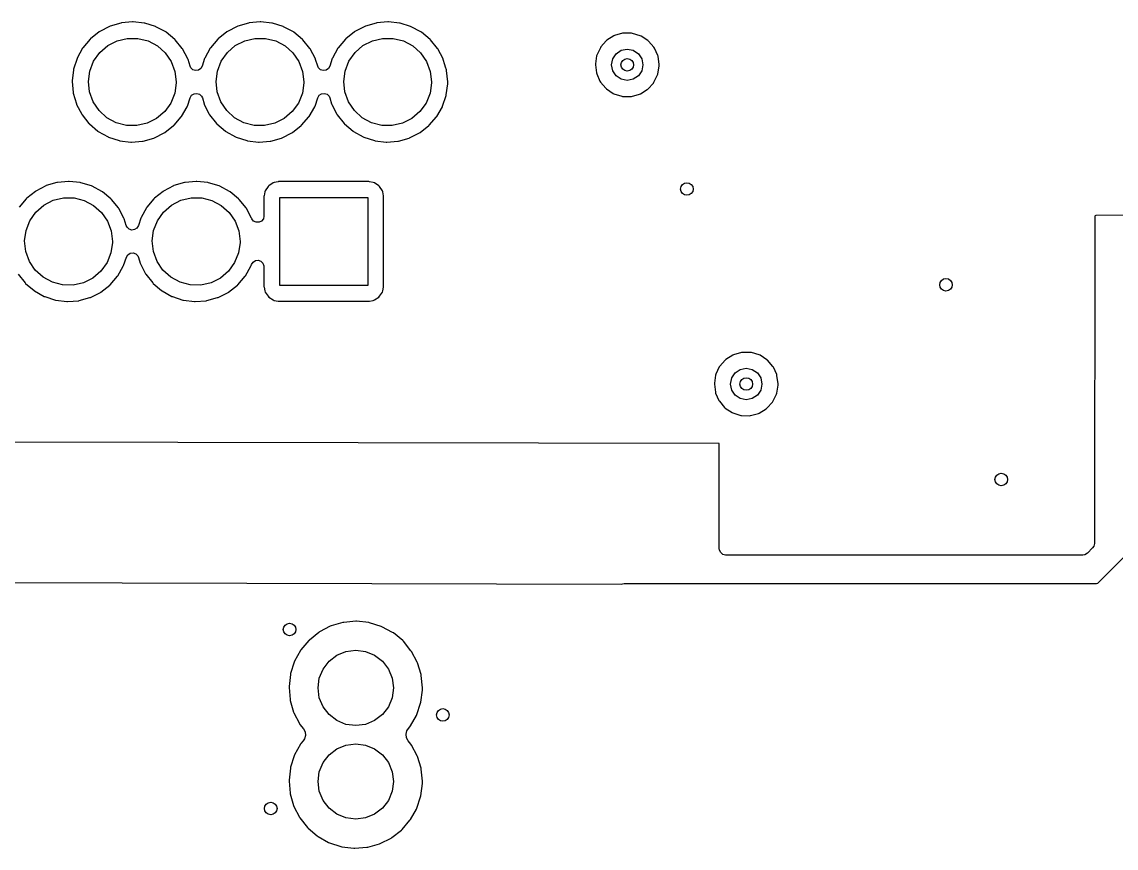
# Model space of a CAD drawing. Extents: x 0 to 4.25, y -4.33 to 0.
# Drawn here: x 2.252 to 2.937, y -3.763 to -3.245 of the extents above; entities that cross this region are included whole.
import ezdxf

# ---------------------------------------------------------------- set-up
doc = ezdxf.new("R2010")
doc.units = 0
doc.header["$MEASUREMENT"] = 0
doc.layers.add('BLACK', color=7, linetype='CONTINUOUS')

msp = doc.modelspace()

# ---------------------------------------------------------------- linework, layer by layer
at = {"layer": 'BLACK', "linetype": 'CONTINUOUS'}
for p, q in [((2.30646, -3.24783), (2.30029, -3.25106)), ((2.30682, -3.24769), (2.30646, -3.24783)), ((2.3135, -3.24572), (2.30682, -3.24769)), ((2.31388, -3.24565), (2.3135, -3.24572)), ((2.32082, -3.24501), (2.31388, -3.24565)), ((2.3212, -3.24502), (2.32082, -3.24501)), ((2.32813, -3.24575), (2.3212, -3.24502)), ((2.32851, -3.24582), (2.32813, -3.24575)), ((2.33517, -3.24788), (2.32851, -3.24582)), ((2.33552, -3.24803), (2.33517, -3.24788)), ((2.34165, -3.25135), (2.33552, -3.24803)), ((2.38646, -3.24783), (2.38029, -3.25106)), ((2.38682, -3.24769), (2.38646, -3.24783)), ((2.3935, -3.24572), (2.38682, -3.24769)), ((2.39388, -3.24565), (2.3935, -3.24572)), ((2.40082, -3.24501), (2.39388, -3.24565)), ((2.4012, -3.24502), (2.40082, -3.24501)), ((2.40813, -3.24575), (2.4012, -3.24502)), ((2.40851, -3.24582), (2.40813, -3.24575)), ((2.41517, -3.24788), (2.40851, -3.24582)), ((2.41552, -3.24803), (2.41517, -3.24788)), ((2.42165, -3.25135), (2.41552, -3.24803)), ((2.46646, -3.24783), (2.46029, -3.25106)), ((2.46682, -3.24769), (2.46646, -3.24783)), ((2.4735, -3.24572), (2.46682, -3.24769)), ((2.47388, -3.24565), (2.4735, -3.24572)), ((2.48082, -3.24501), (2.47388, -3.24565)), ((2.4812, -3.24502), (2.48082, -3.24501)), ((2.48813, -3.24575), (2.4812, -3.24502)), ((2.48851, -3.24582), (2.48813, -3.24575)), ((2.49517, -3.24788), (2.48851, -3.24582)), ((2.49552, -3.24803), (2.49517, -3.24788)), ((2.50165, -3.25135), (2.49552, -3.24803)), ((2.29426, -3.2559), (2.28978, -3.26124)), ((2.29453, -3.25563), (2.29426, -3.2559)), ((2.29997, -3.25127), (2.29453, -3.25563)), ((2.30029, -3.25106), (2.29997, -3.25127)), ((2.30528, -3.25992), (2.31116, -3.25688)), ((2.31116, -3.25688), (2.31758, -3.25534)), ((2.31758, -3.25534), (2.3242, -3.25537)), ((2.3242, -3.25537), (2.33061, -3.25699)), ((2.33061, -3.25699), (2.33645, -3.26008)), ((2.34197, -3.25156), (2.34165, -3.25135)), ((2.34734, -3.256), (2.34197, -3.25156)), ((2.34761, -3.25627), (2.34734, -3.256)), ((2.35201, -3.26168), (2.34761, -3.25627)), ((2.37426, -3.2559), (2.36978, -3.26124)), ((2.37453, -3.25563), (2.37426, -3.2559)), ((2.37997, -3.25127), (2.37453, -3.25563)), ((2.38029, -3.25106), (2.37997, -3.25127)), ((2.38528, -3.25992), (2.39116, -3.25688)), ((2.39116, -3.25688), (2.39758, -3.25534)), ((2.39758, -3.25534), (2.4042, -3.25537)), ((2.4042, -3.25537), (2.41061, -3.25699)), ((2.41061, -3.25699), (2.41645, -3.26008)), ((2.42197, -3.25156), (2.42165, -3.25135)), ((2.42734, -3.256), (2.42197, -3.25156)), ((2.42761, -3.25627), (2.42734, -3.256)), ((2.43201, -3.26168), (2.42761, -3.25627)), ((2.45426, -3.2559), (2.44978, -3.26124)), ((2.45453, -3.25563), (2.45426, -3.2559)), ((2.45997, -3.25127), (2.45453, -3.25563)), ((2.46029, -3.25106), (2.45997, -3.25127)), ((2.46528, -3.25992), (2.47116, -3.25688)), ((2.47116, -3.25688), (2.47758, -3.25534)), ((2.47758, -3.25534), (2.4842, -3.25537)), ((2.4842, -3.25537), (2.49061, -3.25699)), ((2.49061, -3.25699), (2.49645, -3.26008)), ((2.50197, -3.25156), (2.50165, -3.25135)), ((2.50734, -3.256), (2.50197, -3.25156)), ((2.50761, -3.25627), (2.50734, -3.256)), ((2.51201, -3.26168), (2.50761, -3.25627)), ((2.61778, -3.25689), (2.61439, -3.26072)), ((2.6182, -3.25653), (2.61778, -3.25689)), ((2.62253, -3.2538), (2.6182, -3.25653)), ((2.62304, -3.25357), (2.62253, -3.2538)), ((2.62796, -3.25216), (2.62304, -3.25357)), ((2.62851, -3.25209), (2.62796, -3.25216)), ((2.63363, -3.25212), (2.62851, -3.25209)), ((2.63417, -3.2522), (2.63363, -3.25212)), ((2.63908, -3.25367), (2.63417, -3.2522)), ((2.63958, -3.2539), (2.63908, -3.25367)), ((2.64388, -3.25669), (2.63958, -3.2539)), ((2.64429, -3.25705), (2.64388, -3.25669)), ((2.64763, -3.26093), (2.64429, -3.25705)), ((2.28956, -3.26156), (2.28621, -3.26767)), ((2.28978, -3.26124), (2.28956, -3.26156)), ((2.29649, -3.26967), (2.3003, -3.26426)), ((2.3003, -3.26426), (2.30528, -3.25992)), ((2.33645, -3.26008), (2.34139, -3.26448)), ((2.34139, -3.26448), (2.34514, -3.26993)), ((2.35222, -3.26199), (2.35201, -3.26168)), ((2.3555, -3.26815), (2.35222, -3.26199)), ((2.36956, -3.26156), (2.36621, -3.26767)), ((2.36978, -3.26124), (2.36956, -3.26156)), ((2.37649, -3.26967), (2.3803, -3.26426)), ((2.3803, -3.26426), (2.38528, -3.25992)), ((2.41645, -3.26008), (2.42139, -3.26448)), ((2.42139, -3.26448), (2.42514, -3.26993)), ((2.43222, -3.26199), (2.43201, -3.26168)), ((2.4355, -3.26815), (2.43222, -3.26199)), ((2.44956, -3.26156), (2.44621, -3.26767)), ((2.44978, -3.26124), (2.44956, -3.26156)), ((2.45649, -3.26967), (2.4603, -3.26426)), ((2.4603, -3.26426), (2.46528, -3.25992)), ((2.49645, -3.26008), (2.50139, -3.26448)), ((2.50139, -3.26448), (2.50514, -3.26993)), ((2.51222, -3.26199), (2.51201, -3.26168)), ((2.5155, -3.26815), (2.51222, -3.26199)), ((2.61409, -3.26119), (2.61191, -3.26582)), ((2.61439, -3.26072), (2.61409, -3.26119)), ((2.62399, -3.26497), (2.62718, -3.26284)), ((2.62718, -3.26284), (2.63094, -3.26209)), ((2.63094, -3.26209), (2.63471, -3.26284)), ((2.63471, -3.26284), (2.6379, -3.26497)), ((2.64793, -3.26139), (2.64763, -3.26093)), ((2.65005, -3.26605), (2.64793, -3.26139)), ((2.28606, -3.26802), (2.28395, -3.27466)), ((2.28621, -3.26767), (2.28606, -3.26802)), ((2.29409, -3.27583), (2.29649, -3.26967)), ((2.34514, -3.26993), (2.34747, -3.27611)), ((2.35564, -3.2685), (2.3555, -3.26815)), ((2.35691, -3.2727), (2.35564, -3.2685)), ((2.36606, -3.26802), (2.36455, -3.27276)), ((2.36621, -3.26767), (2.36606, -3.26802)), ((2.37409, -3.27583), (2.37649, -3.26967)), ((2.42514, -3.26993), (2.42747, -3.27611)), ((2.43564, -3.2685), (2.4355, -3.26815)), ((2.43691, -3.2727), (2.43564, -3.2685)), ((2.44606, -3.26802), (2.44455, -3.27276)), ((2.44621, -3.26767), (2.44606, -3.26802)), ((2.45409, -3.27583), (2.45649, -3.26967)), ((2.50514, -3.26993), (2.50747, -3.27611)), ((2.51564, -3.2685), (2.5155, -3.26815)), ((2.51669, -3.27196), (2.51564, -3.2685)), ((2.61175, -3.26635), (2.61096, -3.27141)), ((2.61096, -3.27141), (2.61096, -3.27196)), ((2.61191, -3.26582), (2.61175, -3.26635)), ((2.6211, -3.27193), (2.62185, -3.26816)), ((2.62185, -3.26816), (2.62399, -3.26497)), ((2.6379, -3.26497), (2.64004, -3.26816)), ((2.64004, -3.26816), (2.64079, -3.27193)), ((2.65021, -3.26658), (2.65005, -3.26605)), ((2.65095, -3.27178), (2.65021, -3.26658)), ((2.28387, -3.27503), (2.28309, -3.28196)), ((2.28395, -3.27466), (2.28387, -3.27503)), ((2.29323, -3.28239), (2.29409, -3.27583)), ((2.34747, -3.27611), (2.34827, -3.28268)), ((2.35742, -3.27377), (2.35691, -3.2727)), ((2.35871, -3.27499), (2.35742, -3.27377)), ((2.36041, -3.27553), (2.35871, -3.27499)), ((2.36217, -3.27528), (2.36041, -3.27553)), ((2.36365, -3.27429), (2.36217, -3.27528)), ((2.36455, -3.27276), (2.36365, -3.27429)), ((2.37323, -3.28239), (2.37409, -3.27583)), ((2.42747, -3.27611), (2.42827, -3.28268)), ((2.43742, -3.27377), (2.43691, -3.2727)), ((2.43871, -3.27499), (2.43742, -3.27377)), ((2.44041, -3.27553), (2.43871, -3.27499)), ((2.44217, -3.27528), (2.44041, -3.27553)), ((2.44365, -3.27429), (2.44217, -3.27528)), ((2.44455, -3.27276), (2.44365, -3.27429)), ((2.45323, -3.28239), (2.45409, -3.27583)), ((2.50747, -3.27611), (2.50827, -3.28268)), ((2.51711, -3.27335), (2.51669, -3.27196)), ((2.51766, -3.27517), (2.51711, -3.27335)), ((2.51773, -3.27555), (2.51766, -3.27517)), ((2.51842, -3.28257), (2.51773, -3.27555)), ((2.61096, -3.27196), (2.61162, -3.27704)), ((2.61162, -3.27704), (2.61177, -3.27757)), ((2.61177, -3.27757), (2.61383, -3.28226)), ((2.62185, -3.2757), (2.6211, -3.27193)), ((2.62399, -3.27889), (2.62185, -3.2757)), ((2.64004, -3.2757), (2.6379, -3.27889)), ((2.64079, -3.27193), (2.64004, -3.2757)), ((2.64767, -3.28288), (2.6499, -3.27827)), ((2.6499, -3.27827), (2.65007, -3.27774)), ((2.65007, -3.27774), (2.65094, -3.27257)), ((2.65094, -3.27257), (2.65097, -3.27226)), ((2.65097, -3.27208), (2.65095, -3.27178)), ((2.65097, -3.27226), (2.65097, -3.27208)), ((2.28309, -3.28196), (2.28309, -3.28234)), ((2.28309, -3.28234), (2.28367, -3.28929)), ((2.29396, -3.28896), (2.29323, -3.28239)), ((2.34826, -3.28325), (2.34733, -3.2898)), ((2.34827, -3.28268), (2.34826, -3.28325)), ((2.37396, -3.28896), (2.37323, -3.28239)), ((2.42826, -3.28325), (2.42733, -3.2898)), ((2.42827, -3.28268), (2.42826, -3.28325)), ((2.45396, -3.28896), (2.45323, -3.28239)), ((2.50826, -3.28325), (2.50733, -3.2898)), ((2.50827, -3.28268), (2.50826, -3.28325)), ((2.51752, -3.29084), (2.5184, -3.28384)), ((2.5184, -3.28384), (2.51842, -3.28362)), ((2.51843, -3.28279), (2.51842, -3.28257)), ((2.51842, -3.28362), (2.51843, -3.28279)), ((2.61383, -3.28226), (2.61412, -3.28273)), ((2.61412, -3.28273), (2.61742, -3.28664)), ((2.62718, -3.28102), (2.62399, -3.27889)), ((2.63094, -3.28177), (2.62718, -3.28102)), ((2.63471, -3.28102), (2.63094, -3.28177)), ((2.6379, -3.27889), (2.63471, -3.28102)), ((2.64392, -3.28713), (2.64736, -3.28334)), ((2.64736, -3.28334), (2.64767, -3.28288)), ((2.28367, -3.28929), (2.28374, -3.28966)), ((2.28374, -3.28966), (2.28566, -3.29636)), ((2.29623, -3.29517), (2.29396, -3.28896)), ((2.34733, -3.2898), (2.34486, -3.29593)), ((2.35698, -3.29257), (2.3579, -3.29105)), ((2.3579, -3.29105), (2.35939, -3.29008)), ((2.35939, -3.29008), (2.36116, -3.28985)), ((2.36116, -3.28985), (2.36285, -3.29042)), ((2.36285, -3.29042), (2.36413, -3.29166)), ((2.36413, -3.29166), (2.36462, -3.29273)), ((2.37623, -3.29517), (2.37396, -3.28896)), ((2.42733, -3.2898), (2.42486, -3.29593)), ((2.43698, -3.29257), (2.4379, -3.29105)), ((2.4379, -3.29105), (2.43939, -3.29008)), ((2.43939, -3.29008), (2.44116, -3.28985)), ((2.44116, -3.28985), (2.44285, -3.29042)), ((2.44285, -3.29042), (2.44413, -3.29166)), ((2.44413, -3.29166), (2.44462, -3.29273)), ((2.45623, -3.29517), (2.45396, -3.28896)), ((2.50733, -3.2898), (2.50486, -3.29593)), ((2.51523, -3.29782), (2.51743, -3.29121)), ((2.51743, -3.29121), (2.51752, -3.29084)), ((2.61742, -3.28664), (2.61783, -3.28701)), ((2.61783, -3.28701), (2.62209, -3.28985)), ((2.62209, -3.28985), (2.62259, -3.29009)), ((2.62259, -3.29009), (2.62748, -3.29161)), ((2.62748, -3.29161), (2.62802, -3.2917)), ((2.62802, -3.2917), (2.63314, -3.2918)), ((2.63314, -3.2918), (2.63369, -3.29173)), ((2.63369, -3.29173), (2.63863, -3.29038)), ((2.63863, -3.29038), (2.63914, -3.29016)), ((2.63914, -3.29016), (2.6435, -3.28748)), ((2.6435, -3.28748), (2.64392, -3.28713)), ((2.28566, -3.29636), (2.2858, -3.29672)), ((2.2858, -3.29672), (2.28899, -3.30292)), ((2.29992, -3.30066), (2.29623, -3.29517)), ((2.34486, -3.29593), (2.34101, -3.3013)), ((2.35163, -3.30423), (2.35508, -3.29817)), ((2.35508, -3.29817), (2.35523, -3.29782)), ((2.35523, -3.29782), (2.35698, -3.29257)), ((2.36462, -3.29273), (2.36566, -3.29636)), ((2.36566, -3.29636), (2.3658, -3.29672)), ((2.3658, -3.29672), (2.36899, -3.30292)), ((2.37992, -3.30066), (2.37623, -3.29517)), ((2.42486, -3.29593), (2.42101, -3.3013)), ((2.43163, -3.30423), (2.43508, -3.29817)), ((2.43508, -3.29817), (2.43523, -3.29782)), ((2.43523, -3.29782), (2.43698, -3.29257)), ((2.44462, -3.29273), (2.44566, -3.29636)), ((2.44566, -3.29636), (2.4458, -3.29672)), ((2.4458, -3.29672), (2.44899, -3.30292)), ((2.45992, -3.30066), (2.45623, -3.29517)), ((2.50486, -3.29593), (2.50101, -3.3013)), ((2.51163, -3.30423), (2.51508, -3.29817)), ((2.51508, -3.29817), (2.51523, -3.29782)), ((2.28899, -3.30292), (2.28919, -3.30324)), ((2.28919, -3.30324), (2.29352, -3.3087)), ((2.30481, -3.30511), (2.29992, -3.30066)), ((2.31062, -3.30826), (2.30481, -3.30511)), ((2.33598, -3.3056), (2.33007, -3.30857)), ((2.34101, -3.3013), (2.33598, -3.3056)), ((2.34686, -3.30982), (2.35141, -3.30454)), ((2.35141, -3.30454), (2.35163, -3.30423)), ((2.36899, -3.30292), (2.36919, -3.30324)), ((2.36919, -3.30324), (2.37352, -3.3087)), ((2.38481, -3.30511), (2.37992, -3.30066)), ((2.39062, -3.30826), (2.38481, -3.30511)), ((2.41598, -3.3056), (2.41007, -3.30857)), ((2.42101, -3.3013), (2.41598, -3.3056)), ((2.42686, -3.30982), (2.43141, -3.30454)), ((2.43141, -3.30454), (2.43163, -3.30423)), ((2.44899, -3.30292), (2.44919, -3.30324)), ((2.44919, -3.30324), (2.45352, -3.3087)), ((2.46481, -3.30511), (2.45992, -3.30066)), ((2.47062, -3.30826), (2.46481, -3.30511)), ((2.49598, -3.3056), (2.49007, -3.30857)), ((2.50101, -3.3013), (2.49598, -3.3056)), ((2.50686, -3.30982), (2.51141, -3.30454)), ((2.51141, -3.30454), (2.51163, -3.30423)), ((2.29352, -3.3087), (2.29379, -3.30898)), ((2.29379, -3.30898), (2.2991, -3.31349)), ((2.31701, -3.30994), (2.31062, -3.30826)), ((2.32362, -3.31005), (2.31701, -3.30994)), ((2.33007, -3.30857), (2.32362, -3.31005)), ((2.34109, -3.31437), (2.34658, -3.31008)), ((2.34658, -3.31008), (2.34686, -3.30982)), ((2.37352, -3.3087), (2.37379, -3.30898)), ((2.37379, -3.30898), (2.3791, -3.31349)), ((2.39701, -3.30994), (2.39062, -3.30826)), ((2.40362, -3.31005), (2.39701, -3.30994)), ((2.41007, -3.30857), (2.40362, -3.31005)), ((2.42109, -3.31437), (2.42658, -3.31008)), ((2.42658, -3.31008), (2.42686, -3.30982)), ((2.45352, -3.3087), (2.45379, -3.30898)), ((2.45379, -3.30898), (2.4591, -3.31349)), ((2.47701, -3.30994), (2.47062, -3.30826)), ((2.48362, -3.31005), (2.47701, -3.30994)), ((2.49007, -3.30857), (2.48362, -3.31005)), ((2.50109, -3.31437), (2.50658, -3.31008)), ((2.50658, -3.31008), (2.50686, -3.30982)), ((2.2991, -3.31349), (2.29941, -3.31371)), ((2.29941, -3.31371), (2.30549, -3.31711)), ((2.30549, -3.31711), (2.30584, -3.31727)), ((2.30584, -3.31727), (2.31247, -3.31942)), ((2.31247, -3.31942), (2.31285, -3.3195)), ((2.32748, -3.31973), (2.33419, -3.31786)), ((2.33419, -3.31786), (2.33455, -3.31772)), ((2.33455, -3.31772), (2.34077, -3.31458)), ((2.34077, -3.31458), (2.34109, -3.31437)), ((2.3791, -3.31349), (2.37941, -3.31371)), ((2.37941, -3.31371), (2.38549, -3.31711)), ((2.38549, -3.31711), (2.38584, -3.31727)), ((2.38584, -3.31727), (2.39247, -3.31942)), ((2.39247, -3.31942), (2.39285, -3.3195)), ((2.40748, -3.31973), (2.41419, -3.31786)), ((2.41419, -3.31786), (2.41455, -3.31772)), ((2.41455, -3.31772), (2.42077, -3.31458)), ((2.42077, -3.31458), (2.42109, -3.31437)), ((2.4591, -3.31349), (2.45941, -3.31371)), ((2.45941, -3.31371), (2.46549, -3.31711)), ((2.46549, -3.31711), (2.46584, -3.31727)), ((2.46584, -3.31727), (2.47247, -3.31942)), ((2.47247, -3.31942), (2.47285, -3.3195)), ((2.48748, -3.31973), (2.49419, -3.31786)), ((2.49419, -3.31786), (2.49455, -3.31772)), ((2.49455, -3.31772), (2.50077, -3.31458)), ((2.50077, -3.31458), (2.50109, -3.31437)), ((2.31285, -3.3195), (2.31977, -3.32033)), ((2.31977, -3.32033), (2.32015, -3.32034)), ((2.32015, -3.32034), (2.3271, -3.3198)), ((2.3271, -3.3198), (2.32748, -3.31973)), ((2.39285, -3.3195), (2.39977, -3.32033)), ((2.39977, -3.32033), (2.40015, -3.32034)), ((2.40015, -3.32034), (2.4071, -3.3198)), ((2.4071, -3.3198), (2.40748, -3.31973)), ((2.47285, -3.3195), (2.47977, -3.32033)), ((2.47977, -3.32033), (2.48015, -3.32034)), ((2.48015, -3.32034), (2.4871, -3.3198)), ((2.4871, -3.3198), (2.48748, -3.31973)), ((2.2735, -3.34572), (2.26682, -3.34769)), ((2.27388, -3.34565), (2.2735, -3.34572)), ((2.28082, -3.34501), (2.27388, -3.34565)), ((2.2812, -3.34502), (2.28082, -3.34501)), ((2.28813, -3.34575), (2.2812, -3.34502)), ((2.28851, -3.34582), (2.28813, -3.34575)), ((2.29517, -3.34788), (2.28851, -3.34582)), ((2.3535, -3.34572), (2.34682, -3.34769)), ((2.35388, -3.34565), (2.3535, -3.34572)), ((2.36082, -3.34501), (2.35388, -3.34565)), ((2.3612, -3.34502), (2.36082, -3.34501)), ((2.36813, -3.34575), (2.3612, -3.34502)), ((2.36851, -3.34582), (2.36813, -3.34575)), ((2.37517, -3.34788), (2.36851, -3.34582)), ((2.40901, -3.34597), (2.40635, -3.34775)), ((2.40971, -3.34568), (2.40901, -3.34597)), ((2.41206, -3.34521), (2.40971, -3.34568)), ((2.41244, -3.34518), (2.41206, -3.34521)), ((2.46906, -3.34518), (2.41244, -3.34518)), ((2.46944, -3.34521), (2.46906, -3.34518)), ((2.47178, -3.34568), (2.46944, -3.34521)), ((2.47248, -3.34597), (2.47178, -3.34568)), ((2.47514, -3.34775), (2.47248, -3.34597)), ((2.25997, -3.35127), (2.25453, -3.35563)), ((2.26029, -3.35106), (2.25997, -3.35127)), ((2.26646, -3.34783), (2.26029, -3.35106)), ((2.26682, -3.34769), (2.26646, -3.34783)), ((2.29552, -3.34803), (2.29517, -3.34788)), ((2.30165, -3.35135), (2.29552, -3.34803)), ((2.30197, -3.35156), (2.30165, -3.35135)), ((2.30734, -3.356), (2.30197, -3.35156)), ((2.33997, -3.35127), (2.33453, -3.35563)), ((2.34029, -3.35106), (2.33997, -3.35127)), ((2.34646, -3.34783), (2.34029, -3.35106)), ((2.34682, -3.34769), (2.34646, -3.34783)), ((2.37552, -3.34803), (2.37517, -3.34788)), ((2.38165, -3.35135), (2.37552, -3.34803)), ((2.38197, -3.35156), (2.38165, -3.35135)), ((2.38734, -3.356), (2.38197, -3.35156)), ((2.40375, -3.35164), (2.40329, -3.35399)), ((2.40404, -3.35094), (2.40375, -3.35164)), ((2.40582, -3.34828), (2.40404, -3.35094)), ((2.40635, -3.34775), (2.40582, -3.34828)), ((2.47568, -3.34828), (2.47514, -3.34775)), ((2.47745, -3.35094), (2.47568, -3.34828)), ((2.47774, -3.35164), (2.47745, -3.35094)), ((2.47821, -3.35399), (2.47774, -3.35164)), ((2.25426, -3.3559), (2.24978, -3.36124)), ((2.25453, -3.35563), (2.25426, -3.3559)), ((2.2603, -3.36426), (2.26528, -3.35992)), ((2.26528, -3.35992), (2.27116, -3.35688)), ((2.27116, -3.35688), (2.27758, -3.35534)), ((2.27758, -3.35534), (2.2842, -3.35537)), ((2.2842, -3.35537), (2.29061, -3.35699)), ((2.29061, -3.35699), (2.29645, -3.36008)), ((2.29645, -3.36008), (2.30139, -3.36448)), ((2.30761, -3.35627), (2.30734, -3.356)), ((2.31201, -3.36168), (2.30761, -3.35627)), ((2.33426, -3.3559), (2.32978, -3.36124)), ((2.33453, -3.35563), (2.33426, -3.3559)), ((2.3403, -3.36426), (2.34528, -3.35992)), ((2.34528, -3.35992), (2.35116, -3.35688)), ((2.35116, -3.35688), (2.35758, -3.35534)), ((2.35758, -3.35534), (2.3642, -3.35537)), ((2.3642, -3.35537), (2.37061, -3.35699)), ((2.37061, -3.35699), (2.37645, -3.36008)), ((2.37645, -3.36008), (2.38139, -3.36448)), ((2.38761, -3.35627), (2.38734, -3.356)), ((2.39201, -3.36168), (2.38761, -3.35627)), ((2.40329, -3.35399), (2.40325, -3.35437)), ((2.40325, -3.35437), (2.40325, -3.36675)), ((2.41323, -3.4102), (2.41323, -3.35516)), ((2.41323, -3.35516), (2.46827, -3.35516)), ((2.46827, -3.35516), (2.46827, -3.4102)), ((2.47825, -3.35437), (2.47821, -3.35399)), ((2.47825, -3.41099), (2.47825, -3.35437)), ((2.25649, -3.36967), (2.2603, -3.36426)), ((2.30139, -3.36448), (2.30514, -3.36993)), ((2.31222, -3.36199), (2.31201, -3.36168)), ((2.3155, -3.36815), (2.31222, -3.36199)), ((2.32956, -3.36156), (2.32621, -3.36767)), ((2.32978, -3.36124), (2.32956, -3.36156)), ((2.33649, -3.36967), (2.3403, -3.36426)), ((2.38139, -3.36448), (2.38514, -3.36993)), ((2.39222, -3.36199), (2.39201, -3.36168)), ((2.3955, -3.36815), (2.39222, -3.36199)), ((2.40325, -3.36675), (2.40285, -3.36849)), ((2.92406, -3.36675), (2.92376, -3.57202)), ((2.92417, -3.3666), (2.92406, -3.36675)), ((2.92465, -3.36644), (2.92417, -3.3666)), ((2.9725, -3.36606), (2.92465, -3.36644)), ((2.25409, -3.37583), (2.25649, -3.36967)), ((2.30514, -3.36993), (2.30747, -3.37611)), ((2.31564, -3.3685), (2.3155, -3.36815)), ((2.31691, -3.3727), (2.31564, -3.3685)), ((2.31742, -3.37377), (2.31691, -3.3727)), ((2.31871, -3.37499), (2.31742, -3.37377)), ((2.32365, -3.37429), (2.32217, -3.37528)), ((2.32455, -3.37276), (2.32365, -3.37429)), ((2.32606, -3.36802), (2.32455, -3.37276)), ((2.32621, -3.36767), (2.32606, -3.36802)), ((2.33409, -3.37583), (2.33649, -3.36967)), ((2.38514, -3.36993), (2.38747, -3.37611)), ((2.39555, -3.36828), (2.3955, -3.36815)), ((2.39564, -3.36849), (2.39555, -3.36828)), ((2.39675, -3.36988), (2.39564, -3.36849)), ((2.39836, -3.37065), (2.39675, -3.36988)), ((2.40014, -3.37065), (2.39836, -3.37065)), ((2.40174, -3.36988), (2.40014, -3.37065)), ((2.40285, -3.36849), (2.40174, -3.36988)), ((2.25323, -3.38239), (2.25409, -3.37583)), ((2.30747, -3.37611), (2.30827, -3.38268)), ((2.32041, -3.37553), (2.31871, -3.37499)), ((2.32217, -3.37528), (2.32041, -3.37553)), ((2.33323, -3.38239), (2.33409, -3.37583)), ((2.38747, -3.37611), (2.38827, -3.38268)), ((2.25396, -3.38896), (2.25323, -3.38239)), ((2.30826, -3.38325), (2.30733, -3.3898)), ((2.30827, -3.38268), (2.30826, -3.38325)), ((2.33396, -3.38896), (2.33323, -3.38239)), ((2.38826, -3.38325), (2.38733, -3.3898)), ((2.38827, -3.38268), (2.38826, -3.38325)), ((2.25623, -3.39517), (2.25396, -3.38896)), ((2.30733, -3.3898), (2.30486, -3.39593)), ((2.31523, -3.39782), (2.31698, -3.39257)), ((2.31698, -3.39257), (2.3179, -3.39105)), ((2.3179, -3.39105), (2.31939, -3.39008)), ((2.31939, -3.39008), (2.32116, -3.38985)), ((2.32116, -3.38985), (2.32285, -3.39042)), ((2.32285, -3.39042), (2.32413, -3.39166)), ((2.32413, -3.39166), (2.32462, -3.39273)), ((2.32462, -3.39273), (2.32566, -3.39636)), ((2.33623, -3.39517), (2.33396, -3.38896)), ((2.38733, -3.3898), (2.38486, -3.39593)), ((2.39638, -3.39564), (2.39787, -3.39467)), ((2.39787, -3.39467), (2.39963, -3.39444)), ((2.39963, -3.39444), (2.40132, -3.395)), ((2.25992, -3.40066), (2.25623, -3.39517)), ((2.26481, -3.40511), (2.25992, -3.40066)), ((2.30101, -3.4013), (2.29598, -3.4056)), ((2.30486, -3.39593), (2.30101, -3.4013)), ((2.31163, -3.40423), (2.31508, -3.39817)), ((2.31508, -3.39817), (2.31523, -3.39782)), ((2.32566, -3.39636), (2.3258, -3.39672)), ((2.3258, -3.39672), (2.32899, -3.40292)), ((2.33992, -3.40066), (2.33623, -3.39517)), ((2.34481, -3.40511), (2.33992, -3.40066)), ((2.38101, -3.4013), (2.37598, -3.4056)), ((2.38486, -3.39593), (2.38101, -3.4013)), ((2.39163, -3.40423), (2.39508, -3.39817)), ((2.39508, -3.39817), (2.39523, -3.39782)), ((2.39523, -3.39782), (2.39545, -3.39716)), ((2.39545, -3.39716), (2.39638, -3.39564)), ((2.40132, -3.395), (2.4026, -3.39624)), ((2.4026, -3.39624), (2.40322, -3.39791)), ((2.40322, -3.39791), (2.40325, -3.39842)), ((2.40325, -3.39842), (2.40325, -3.41099)), ((2.24919, -3.40324), (2.25352, -3.4087)), ((2.27062, -3.40826), (2.26481, -3.40511)), ((2.27701, -3.40994), (2.27062, -3.40826)), ((2.29007, -3.40857), (2.28362, -3.41005)), ((2.29598, -3.4056), (2.29007, -3.40857)), ((2.30686, -3.40982), (2.31141, -3.40454)), ((2.31141, -3.40454), (2.31163, -3.40423)), ((2.32899, -3.40292), (2.32919, -3.40324)), ((2.32919, -3.40324), (2.33352, -3.4087)), ((2.35062, -3.40826), (2.34481, -3.40511)), ((2.35701, -3.40994), (2.35062, -3.40826)), ((2.37007, -3.40857), (2.36362, -3.41005)), ((2.37598, -3.4056), (2.37007, -3.40857)), ((2.38686, -3.40982), (2.39141, -3.40454)), ((2.39141, -3.40454), (2.39163, -3.40423)), ((2.25352, -3.4087), (2.25379, -3.40898)), ((2.25379, -3.40898), (2.2591, -3.41349)), ((2.2591, -3.41349), (2.25941, -3.41371)), ((2.25941, -3.41371), (2.26549, -3.41711)), ((2.28362, -3.41005), (2.27701, -3.40994)), ((2.29455, -3.41772), (2.30077, -3.41458)), ((2.30077, -3.41458), (2.30109, -3.41437)), ((2.30109, -3.41437), (2.30658, -3.41008)), ((2.30658, -3.41008), (2.30686, -3.40982)), ((2.33352, -3.4087), (2.33379, -3.40898)), ((2.33379, -3.40898), (2.3391, -3.41349)), ((2.3391, -3.41349), (2.33941, -3.41371)), ((2.33941, -3.41371), (2.34549, -3.41711)), ((2.36362, -3.41005), (2.35701, -3.40994)), ((2.37455, -3.41772), (2.38077, -3.41458)), ((2.38077, -3.41458), (2.38109, -3.41437)), ((2.38109, -3.41437), (2.38658, -3.41008)), ((2.38658, -3.41008), (2.38686, -3.40982)), ((2.40325, -3.41099), (2.40329, -3.41137)), ((2.40329, -3.41137), (2.40375, -3.41371)), ((2.40375, -3.41371), (2.40404, -3.41441)), ((2.40404, -3.41441), (2.40582, -3.41707)), ((2.46827, -3.4102), (2.41323, -3.4102)), ((2.47568, -3.41707), (2.47745, -3.41441)), ((2.47745, -3.41441), (2.47774, -3.41371)), ((2.47774, -3.41371), (2.47821, -3.41137)), ((2.47821, -3.41137), (2.47825, -3.41099)), ((2.26549, -3.41711), (2.26584, -3.41727)), ((2.26584, -3.41727), (2.27247, -3.41942)), ((2.27247, -3.41942), (2.27285, -3.4195)), ((2.27285, -3.4195), (2.27977, -3.42033)), ((2.27977, -3.42033), (2.28015, -3.42034)), ((2.28015, -3.42034), (2.2871, -3.4198)), ((2.2871, -3.4198), (2.28748, -3.41973)), ((2.28748, -3.41973), (2.29419, -3.41786)), ((2.29419, -3.41786), (2.29455, -3.41772)), ((2.34549, -3.41711), (2.34584, -3.41727)), ((2.34584, -3.41727), (2.35247, -3.41942)), ((2.35247, -3.41942), (2.35285, -3.4195)), ((2.35285, -3.4195), (2.35977, -3.42033)), ((2.35977, -3.42033), (2.36015, -3.42034)), ((2.36015, -3.42034), (2.3671, -3.4198)), ((2.3671, -3.4198), (2.36748, -3.41973)), ((2.36748, -3.41973), (2.37419, -3.41786)), ((2.37419, -3.41786), (2.37455, -3.41772)), ((2.40582, -3.41707), (2.40635, -3.41761)), ((2.40635, -3.41761), (2.40901, -3.41938)), ((2.40901, -3.41938), (2.40971, -3.41967)), ((2.40971, -3.41967), (2.41206, -3.42014)), ((2.41206, -3.42014), (2.41244, -3.42018)), ((2.41244, -3.42018), (2.46906, -3.42018)), ((2.46906, -3.42018), (2.46944, -3.42014)), ((2.46944, -3.42014), (2.47178, -3.41967)), ((2.47178, -3.41967), (2.47248, -3.41938)), ((2.47248, -3.41938), (2.47514, -3.41761)), ((2.47514, -3.41761), (2.47568, -3.41707)), ((2.6971, -3.45392), (2.69277, -3.45665)), ((2.6976, -3.45369), (2.6971, -3.45392)), ((2.70253, -3.45228), (2.6976, -3.45369)), ((2.70307, -3.45221), (2.70253, -3.45228)), ((2.70819, -3.45224), (2.70307, -3.45221)), ((2.70874, -3.45232), (2.70819, -3.45224)), ((2.71364, -3.45379), (2.70874, -3.45232)), ((2.71415, -3.45402), (2.71364, -3.45379)), ((2.71844, -3.4568), (2.71415, -3.45402)), ((2.68865, -3.46131), (2.68648, -3.46594)), ((2.68896, -3.46084), (2.68865, -3.46131)), ((2.69235, -3.45701), (2.68896, -3.46084)), ((2.69277, -3.45665), (2.69235, -3.45701)), ((2.69855, -3.46509), (2.70175, -3.46295)), ((2.70175, -3.46295), (2.70551, -3.4622)), ((2.70551, -3.4622), (2.70928, -3.46295)), ((2.70928, -3.46295), (2.71247, -3.46509)), ((2.71886, -3.45717), (2.71844, -3.4568)), ((2.7222, -3.46105), (2.71886, -3.45717)), ((2.7225, -3.46151), (2.7222, -3.46105)), ((2.72462, -3.46617), (2.7225, -3.46151)), ((2.68632, -3.46647), (2.68553, -3.47153)), ((2.68648, -3.46594), (2.68632, -3.46647)), ((2.69567, -3.47205), (2.69642, -3.46828)), ((2.69642, -3.46828), (2.69855, -3.46509)), ((2.71247, -3.46509), (2.71461, -3.46828)), ((2.71461, -3.46828), (2.71535, -3.47205)), ((2.72477, -3.4667), (2.72462, -3.46617)), ((2.72552, -3.4719), (2.72477, -3.4667)), ((2.68553, -3.47153), (2.68552, -3.47208)), ((2.68552, -3.47208), (2.68619, -3.47716)), ((2.68619, -3.47716), (2.68634, -3.47769)), ((2.69642, -3.47581), (2.69567, -3.47205)), ((2.69855, -3.47901), (2.69642, -3.47581)), ((2.71461, -3.47581), (2.71247, -3.47901)), ((2.71535, -3.47205), (2.71461, -3.47581)), ((2.72464, -3.47786), (2.72551, -3.47268)), ((2.72551, -3.47268), (2.72553, -3.47238)), ((2.72554, -3.4722), (2.72552, -3.4719)), ((2.72553, -3.47238), (2.72554, -3.4722)), ((2.68634, -3.47769), (2.6884, -3.48237)), ((2.6884, -3.48237), (2.68869, -3.48284)), ((2.68869, -3.48284), (2.69198, -3.48676)), ((2.70175, -3.48114), (2.69855, -3.47901)), ((2.70551, -3.48189), (2.70175, -3.48114)), ((2.70928, -3.48114), (2.70551, -3.48189)), ((2.71247, -3.47901), (2.70928, -3.48114)), ((2.71849, -3.48725), (2.72193, -3.48345)), ((2.72193, -3.48345), (2.72224, -3.48299)), ((2.72224, -3.48299), (2.72447, -3.47839)), ((2.72447, -3.47839), (2.72464, -3.47786)), ((2.69198, -3.48676), (2.6924, -3.48713)), ((2.6924, -3.48713), (2.69666, -3.48997)), ((2.69666, -3.48997), (2.69716, -3.49021)), ((2.69716, -3.49021), (2.70204, -3.49173)), ((2.70826, -3.49185), (2.7132, -3.4905)), ((2.7132, -3.4905), (2.7137, -3.49028)), ((2.7137, -3.49028), (2.71807, -3.4876)), ((2.71807, -3.4876), (2.71849, -3.48725)), ((2.92587, -3.59691), (3.0367, -3.48608)), ((2.70204, -3.49173), (2.70259, -3.49182)), ((2.70259, -3.49182), (2.70771, -3.49192)), ((2.70771, -3.49192), (2.70826, -3.49185)), ((2.68833, -3.50928), (1.78021, -3.50792)), ((2.68848, -3.50939), (2.68833, -3.50928)), ((2.68864, -3.50988), (2.68848, -3.50939)), ((2.68862, -3.57528), (2.68864, -3.50988)), ((2.92376, -3.57202), (2.92336, -3.57376)), ((2.68872, -3.57617), (2.68862, -3.57528)), ((2.68949, -3.57778), (2.68872, -3.57617)), ((2.69089, -3.57889), (2.68949, -3.57778)), ((2.69262, -3.57928), (2.69089, -3.57889)), ((2.91649, -3.57928), (2.69262, -3.57928)), ((2.91782, -3.57906), (2.91649, -3.57928)), ((2.91932, -3.57811), (2.91782, -3.57906)), ((2.92259, -3.57485), (2.91932, -3.57811)), ((2.92336, -3.57376), (2.92259, -3.57485)), ((1.84572, -3.59523), (2.62719, -3.59762)), ((2.62719, -3.59762), (2.62788, -3.5974)), ((2.62788, -3.5974), (2.6291, -3.5972)), ((2.6291, -3.5972), (2.92496, -3.5972)), ((2.92496, -3.5972), (2.92587, -3.59691)), ((2.46075, -3.62082), (2.4532, -3.62151)), ((2.46133, -3.62083), (2.46075, -3.62082)), ((2.46887, -3.62162), (2.46133, -3.62083)), ((2.43763, -3.6278), (2.43173, -3.63255)), ((2.43811, -3.62748), (2.43763, -3.6278)), ((2.44483, -3.62397), (2.43811, -3.62748)), ((2.44537, -3.62376), (2.44483, -3.62397)), ((2.45264, -3.62162), (2.44537, -3.62376)), ((2.4532, -3.62151), (2.45264, -3.62162)), ((2.46943, -3.62173), (2.46887, -3.62162)), ((2.47667, -3.62398), (2.46943, -3.62173)), ((2.4772, -3.6242), (2.47667, -3.62398)), ((2.48387, -3.6278), (2.4772, -3.6242)), ((2.48435, -3.62813), (2.48387, -3.6278)), ((2.43131, -3.63295), (2.42644, -3.63876)), ((2.43173, -3.63255), (2.43131, -3.63295)), ((2.49019, -3.63296), (2.48435, -3.62813)), ((2.49059, -3.63337), (2.49019, -3.63296)), ((2.49538, -3.63924), (2.49059, -3.63337)), ((2.42612, -3.63923), (2.42246, -3.64588)), ((2.42644, -3.63876), (2.42612, -3.63923)), ((2.44894, -3.64214), (2.45463, -3.63978)), ((2.45463, -3.63978), (2.46075, -3.63898)), ((2.46075, -3.63898), (2.46686, -3.63978)), ((2.46686, -3.63978), (2.47256, -3.64214)), ((2.4957, -3.63972), (2.49538, -3.63924)), ((2.49926, -3.64641), (2.4957, -3.63972)), ((2.42224, -3.64641), (2.41995, -3.65363)), ((2.42246, -3.64588), (2.42224, -3.64641)), ((2.44029, -3.65079), (2.44404, -3.6459)), ((2.44404, -3.6459), (2.44894, -3.64214)), ((2.47256, -3.64214), (2.47745, -3.6459)), ((2.47745, -3.6459), (2.48121, -3.65079)), ((2.49948, -3.64695), (2.49926, -3.64641)), ((2.50167, -3.6542), (2.49948, -3.64695)), ((2.41983, -3.65419), (2.41898, -3.66173)), ((2.41995, -3.65363), (2.41983, -3.65419)), ((2.43793, -3.65648), (2.44029, -3.65079)), ((2.48121, -3.65079), (2.48357, -3.65648)), ((2.50178, -3.65477), (2.50167, -3.6542)), ((2.50254, -3.66244), (2.50178, -3.65477)), ((2.41898, -3.66173), (2.41897, -3.6623)), ((2.41897, -3.6623), (2.41961, -3.66986)), ((2.43713, -3.6626), (2.43793, -3.65648)), ((2.48357, -3.65648), (2.48437, -3.6626)), ((2.43793, -3.66871), (2.43713, -3.6626)), ((2.44029, -3.67441), (2.43793, -3.66871)), ((2.48357, -3.66871), (2.48121, -3.67441)), ((2.48437, -3.6626), (2.48357, -3.66871)), ((2.50155, -3.67157), (2.50251, -3.66393)), ((2.50251, -3.66393), (2.50254, -3.6636)), ((2.50255, -3.66277), (2.50254, -3.66244)), ((2.50254, -3.6636), (2.50255, -3.66277)), ((2.41961, -3.66986), (2.41971, -3.67042)), ((2.41971, -3.67042), (2.4218, -3.67771)), ((2.44404, -3.6793), (2.44029, -3.67441)), ((2.48121, -3.67441), (2.47745, -3.6793)), ((2.49903, -3.67933), (2.50142, -3.67213)), ((2.50142, -3.67213), (2.50155, -3.67157)), ((2.4218, -3.67771), (2.42201, -3.67824)), ((2.42201, -3.67824), (2.42548, -3.68499)), ((2.44894, -3.68306), (2.44404, -3.6793)), ((2.47745, -3.6793), (2.47256, -3.68306)), ((2.49505, -3.68644), (2.49879, -3.67985)), ((2.49879, -3.67985), (2.49903, -3.67933)), ((2.42548, -3.68499), (2.42579, -3.68547)), ((2.42579, -3.68547), (2.42794, -3.68818)), ((2.42794, -3.68818), (2.42897, -3.69013)), ((2.45463, -3.68542), (2.44894, -3.68306)), ((2.46075, -3.68622), (2.45463, -3.68542)), ((2.46686, -3.68542), (2.46075, -3.68622)), ((2.47256, -3.68306), (2.46686, -3.68542)), ((2.49229, -3.69164), (2.49282, -3.68949)), ((2.49282, -3.68949), (2.49374, -3.68804)), ((2.49374, -3.68804), (2.49472, -3.68691)), ((2.49472, -3.68691), (2.49505, -3.68644)), ((2.42783, -3.69576), (2.42644, -3.69742)), ((2.42867, -3.69446), (2.42783, -3.69576)), ((2.42922, -3.69232), (2.42867, -3.69446)), ((2.42897, -3.69013), (2.42922, -3.69232)), ((2.49258, -3.69382), (2.49229, -3.69164)), ((2.49364, -3.69576), (2.49258, -3.69382)), ((2.49538, -3.6979), (2.49364, -3.69576)), ((2.42612, -3.6979), (2.42246, -3.70454)), ((2.42644, -3.69742), (2.42612, -3.6979)), ((2.44404, -3.70456), (2.44894, -3.7008)), ((2.44894, -3.7008), (2.45463, -3.69844)), ((2.45463, -3.69844), (2.46075, -3.69764)), ((2.46075, -3.69764), (2.46686, -3.69844)), ((2.46686, -3.69844), (2.47256, -3.7008)), ((2.47256, -3.7008), (2.47745, -3.70456)), ((2.4957, -3.69838), (2.49538, -3.6979)), ((2.49926, -3.70507), (2.4957, -3.69838)), ((2.42224, -3.70507), (2.41995, -3.71229)), ((2.42246, -3.70454), (2.42224, -3.70507)), ((2.43793, -3.71515), (2.44029, -3.70945)), ((2.44029, -3.70945), (2.44404, -3.70456)), ((2.47745, -3.70456), (2.48121, -3.70945)), ((2.48121, -3.70945), (2.48357, -3.71515)), ((2.49948, -3.70561), (2.49926, -3.70507)), ((2.50167, -3.71286), (2.49948, -3.70561)), ((2.41983, -3.71286), (2.41898, -3.72039)), ((2.41995, -3.71229), (2.41983, -3.71286)), ((2.43713, -3.72126), (2.43793, -3.71515)), ((2.48357, -3.71515), (2.48437, -3.72126)), ((2.50178, -3.71343), (2.50167, -3.71286)), ((2.50254, -3.7211), (2.50178, -3.71343)), ((2.41898, -3.72039), (2.41897, -3.72096)), ((2.41897, -3.72096), (2.41961, -3.72852)), ((2.43793, -3.72737), (2.43713, -3.72126)), ((2.48437, -3.72126), (2.48357, -3.72737)), ((2.50155, -3.73023), (2.50251, -3.72259)), ((2.50251, -3.72259), (2.50254, -3.72226)), ((2.50255, -3.72143), (2.50254, -3.7211)), ((2.50254, -3.72226), (2.50255, -3.72143)), ((2.41961, -3.72852), (2.41971, -3.72908)), ((2.41971, -3.72908), (2.4218, -3.73637)), ((2.44029, -3.73307), (2.43793, -3.72737)), ((2.48357, -3.72737), (2.48121, -3.73307)), ((2.49903, -3.73799), (2.50142, -3.7308)), ((2.50142, -3.7308), (2.50155, -3.73023)), ((2.4218, -3.73637), (2.42201, -3.73691)), ((2.42201, -3.73691), (2.42548, -3.74365)), ((2.44404, -3.73796), (2.44029, -3.73307)), ((2.48121, -3.73307), (2.47745, -3.73796)), ((2.42548, -3.74365), (2.42579, -3.74413)), ((2.42579, -3.74413), (2.4305, -3.75007)), ((2.44894, -3.74172), (2.44404, -3.73796)), ((2.45463, -3.74408), (2.44894, -3.74172)), ((2.46075, -3.74488), (2.45463, -3.74408)), ((2.46686, -3.74408), (2.46075, -3.74488)), ((2.47256, -3.74172), (2.46686, -3.74408)), ((2.47745, -3.73796), (2.47256, -3.74172)), ((2.49505, -3.74511), (2.49879, -3.73851)), ((2.49879, -3.73851), (2.49903, -3.73799)), ((2.4305, -3.75007), (2.4309, -3.75049)), ((2.4309, -3.75049), (2.43667, -3.7554)), ((2.48935, -3.75171), (2.48977, -3.75131)), ((2.48977, -3.75131), (2.49472, -3.74558)), ((2.49472, -3.74558), (2.49505, -3.74511)), ((2.43667, -3.7554), (2.43714, -3.75573)), ((2.43714, -3.75573), (2.44376, -3.75943)), ((2.47612, -3.7601), (2.48289, -3.75669)), ((2.48289, -3.75669), (2.48338, -3.75638)), ((2.48338, -3.75638), (2.48935, -3.75171)), ((2.44376, -3.75943), (2.44429, -3.75966)), ((2.44429, -3.75966), (2.4515, -3.762)), ((2.4515, -3.762), (2.45206, -3.76212)), ((2.45206, -3.76212), (2.45958, -3.76302)), ((2.45958, -3.76302), (2.46016, -3.76303)), ((2.46016, -3.76303), (2.46772, -3.76245)), ((2.46772, -3.76245), (2.46829, -3.76235)), ((2.46829, -3.76235), (2.47559, -3.76031)), ((2.47559, -3.76031), (2.47612, -3.7601))]:
    msp.add_line(p, q, dxfattribs=at)
at = {"layer": 'BLACK'}
for centre in [(2.63094, -3.27193), (2.66831, -3.3498), (2.83071, -3.40984), (2.70551, -3.47205), (2.86535, -3.53189), (2.41929, -3.62598), (2.51535, -3.67953), (2.40748, -3.73819)]:
    msp.add_circle(centre, 0.003937, dxfattribs=at)

doc.saveas('drawing.dxf')
